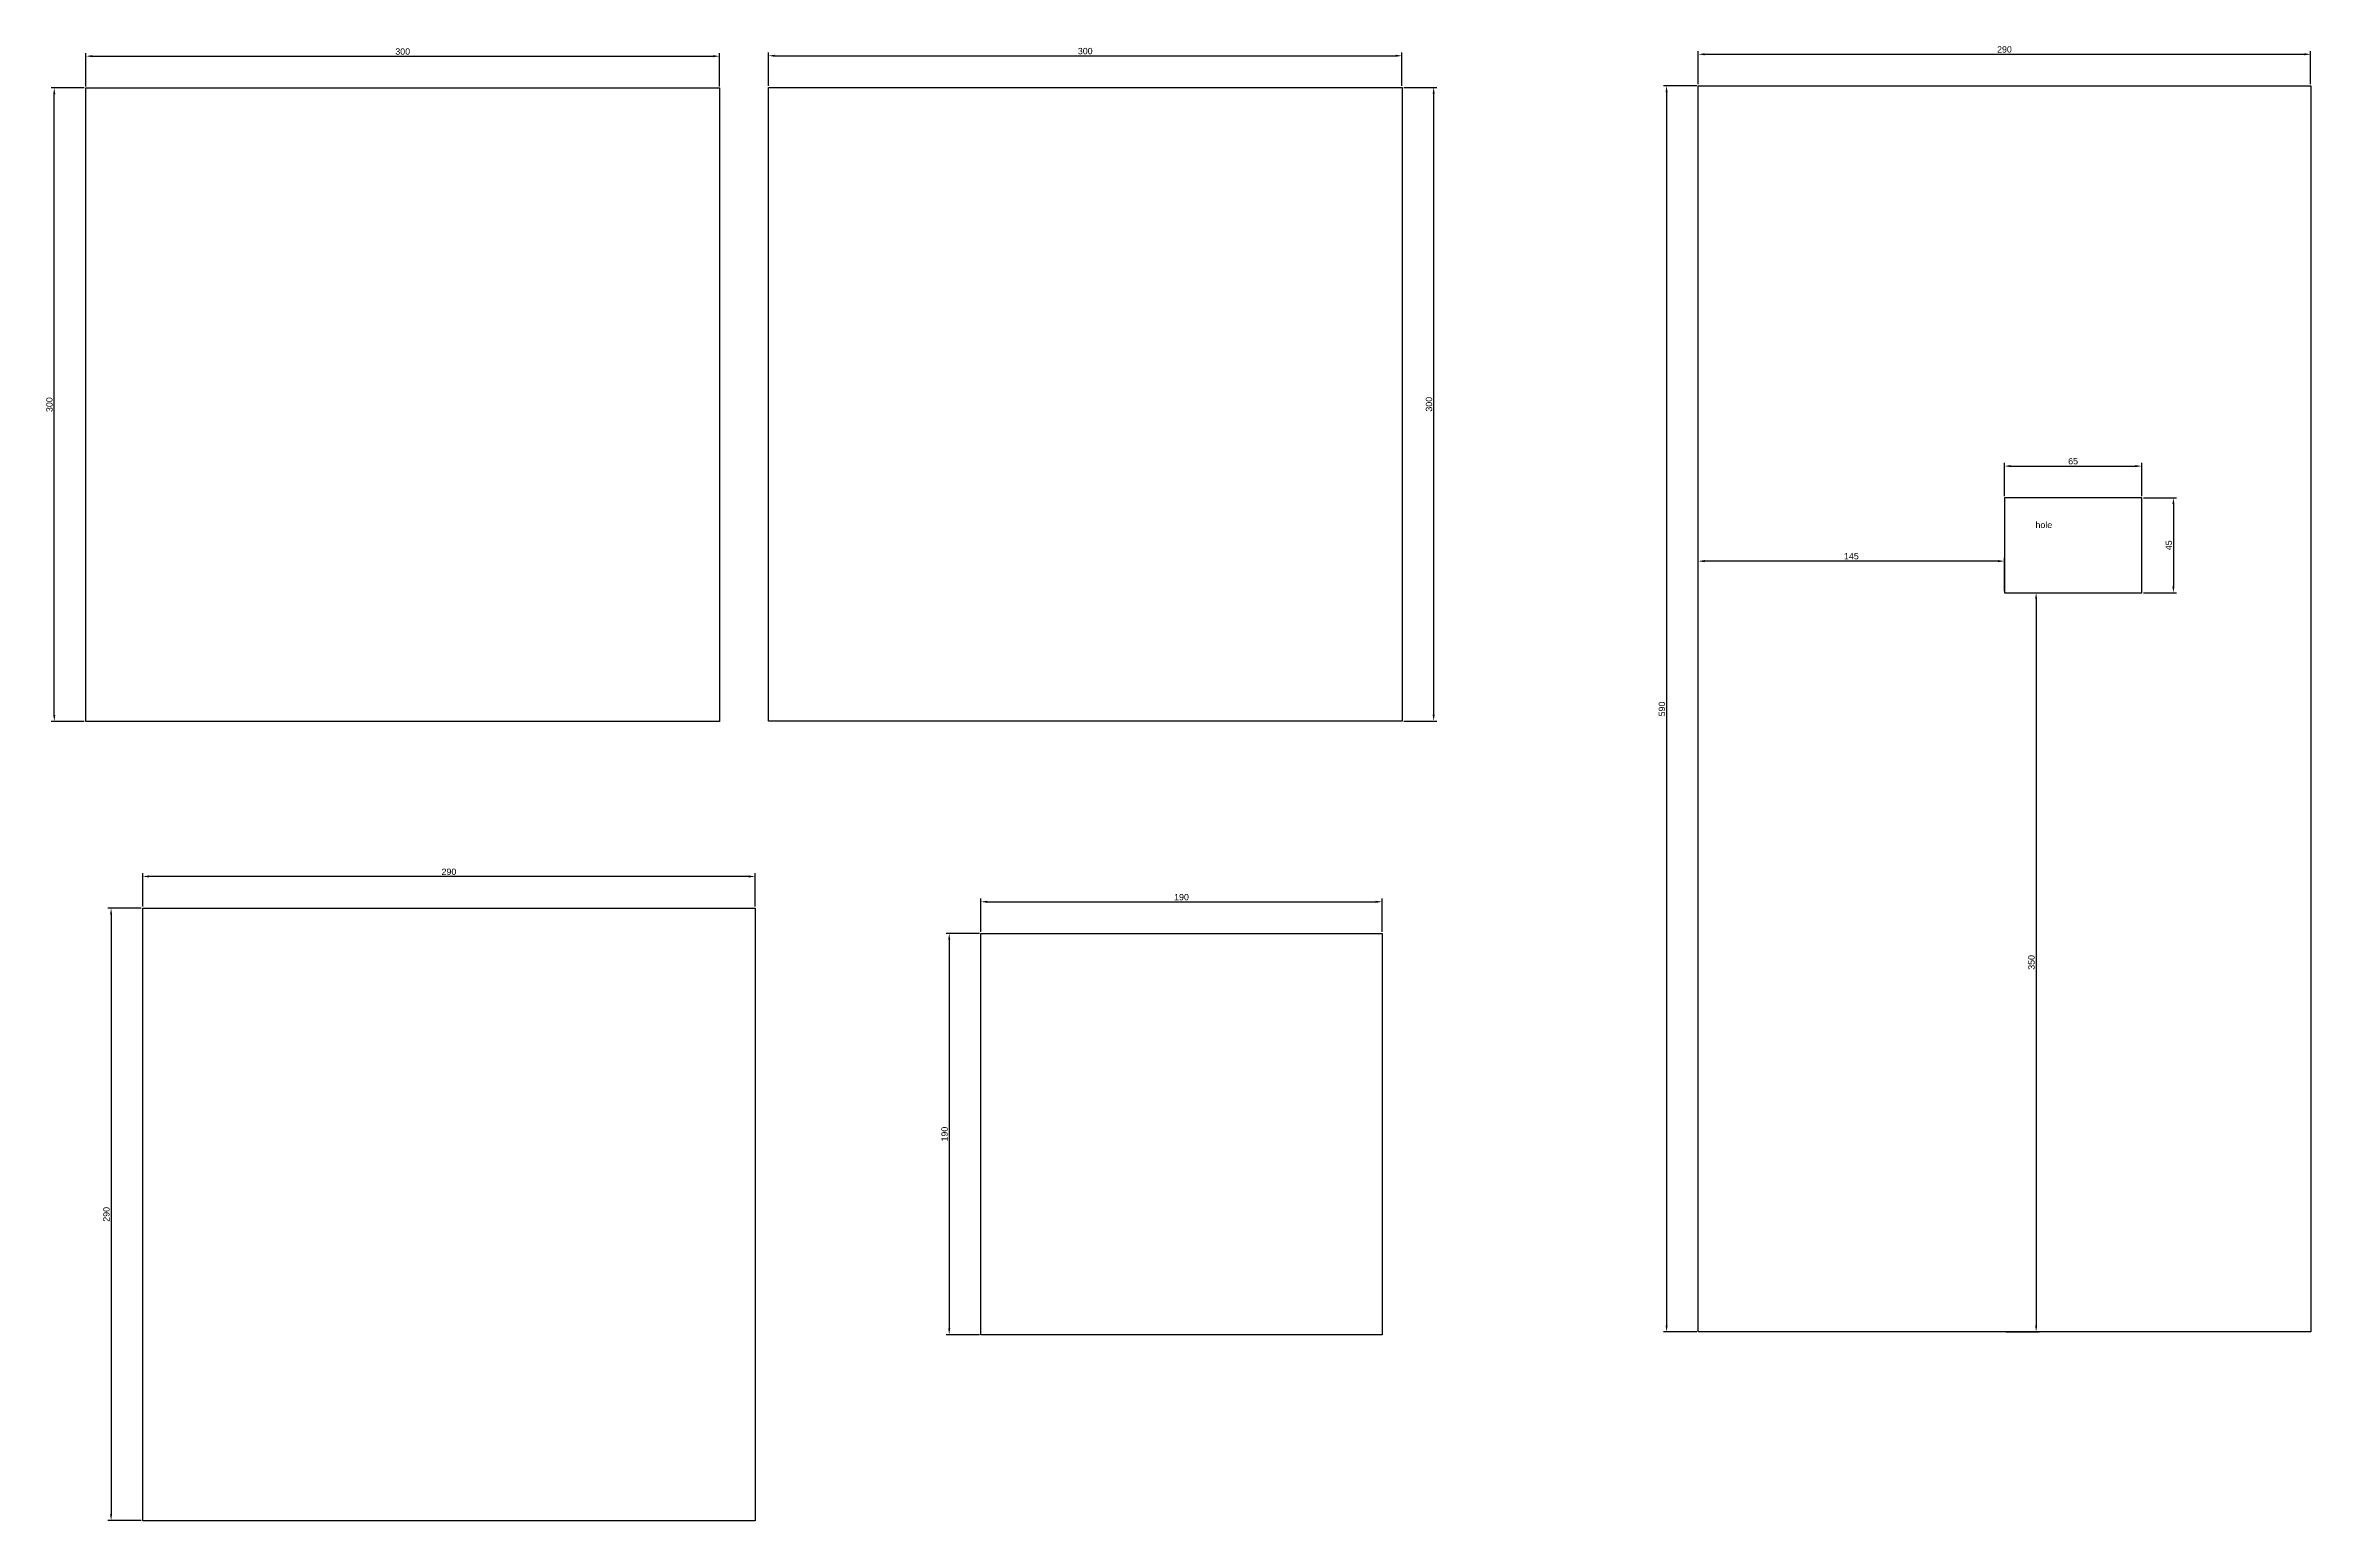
# Model space of a CAD drawing. Header units: millimetres. Extents: x 773 to 2969, y 851 to 1549.
# Drawn here: x 773 to 1846, y 851 to 1549 of the extents above; entities that cross this region are included whole.
import ezdxf

# ---------------------------------------------------------------- set-up
doc = ezdxf.new("R2010")
doc.units = ezdxf.units.MM
doc.styles.add('Arial_3', font='Arial Unicode MS.ttf', dxfattribs={"height": 3})
doc.styles.get("Standard").update_dxf_attribs({"font": 'Arial Unicode MS.ttf'})
doc.dimstyles.new('Decimal-3', dxfattribs={"dimscale": 1.2, "dimtxt": 2.5, "dimasz": 2.5, "dimexe": 1.25, "dimexo": 0.625, "dimtad": 1, "dimtxsty": 'Standard', "dimcen": 2.5, "dimadec": 0, "dimazin": 0, "dimtfac": 1, "dimtmove": 0, "dimatfit": 3, "dimfxl": 1, "dimarcsym": 0})

# ---------------------------------------------------------------- blocks, each defined once
blk = doc.blocks.new('*D17')
at = {"color": 0, "lineweight": -2, "transparency": 16777216}
for p, q in [((1216.1, 1129.3), (1216.1, 1145.1)), ((1219.1, 1143.6), (1403.1, 1143.6)), ((1406.1, 1129.3), (1406.1, 1145.1))]:
    blk.add_line(p, q, dxfattribs=at)
at = {"color": 0, "transparency": 16777216}
for points in [[(1219.1, 1144.1), (1219.1, 1143.1), (1216.1, 1143.6)], [(1403.1, 1144.1), (1403.1, 1143.1), (1406.1, 1143.6)]]:
    blk.add_solid(points, dxfattribs=at)
at = {"layer": 'Defpoints', "color": 0, "transparency": 16777216}
for p in [(1406.1, 1143.6), (1216.1, 1128.6), (1406.1, 1128.6)]:
    blk.add_point(p, dxfattribs=at)
at = {"color": 0, "transparency": 16777216, "insert": (1311.1, 1145.8), "char_height": 3, "attachment_point": 5}
blk.add_mtext('190', dxfattribs=at)
blk = doc.blocks.new('*D18')
at = {"color": 0, "lineweight": -2, "transparency": 16777216}
for p, q in [((1215.4, 1128.6), (1199.6, 1128.6)), ((1201.1, 1125.6), (1201.1, 941.6)), ((1215.4, 938.6), (1199.6, 938.6))]:
    blk.add_line(p, q, dxfattribs=at)
at = {"color": 0, "transparency": 16777216}
for points in [[(1200.6, 1125.6), (1201.6, 1125.6), (1201.1, 1128.6)], [(1200.6, 941.6), (1201.6, 941.6), (1201.1, 938.6)]]:
    blk.add_solid(points, dxfattribs=at)
at = {"layer": 'Defpoints', "color": 0, "transparency": 16777216}
for p in [(1216.1, 1128.6), (1201.1, 938.6), (1216.1, 938.6)]:
    blk.add_point(p, dxfattribs=at)
at = {"color": 0, "transparency": 16777216, "insert": (1198.9, 1033.6), "char_height": 3, "attachment_point": 5, "rotation": 90}
blk.add_mtext('190', dxfattribs=at)
blk = doc.blocks.new('*D19')
at = {"color": 0, "lineweight": -2, "transparency": 16777216}
for p, q in [((819.2, 1141.3), (819.2, 1157.1)), ((1106.2, 1155.6), (822.2, 1155.6)), ((1109.2, 1141.3), (1109.2, 1157.1))]:
    blk.add_line(p, q, dxfattribs=at)
at = {"color": 0, "transparency": 16777216}
for points in [[(822.2, 1156.1), (822.2, 1155.1), (819.2, 1155.6)], [(1106.2, 1156.1), (1106.2, 1155.1), (1109.2, 1155.6)]]:
    blk.add_solid(points, dxfattribs=at)
at = {"layer": 'Defpoints', "color": 0, "transparency": 16777216}
for p in [(819.2, 1155.6), (819.2, 1140.6), (1109.2, 1140.6)]:
    blk.add_point(p, dxfattribs=at)
at = {"color": 0, "transparency": 16777216, "insert": (964.2, 1157.8), "char_height": 3, "attachment_point": 5}
blk.add_mtext('290', dxfattribs=at)
blk = doc.blocks.new('*D20')
at = {"color": 0, "lineweight": -2, "transparency": 16777216}
for p, q in [((818.5, 1140.6), (802.7, 1140.6)), ((804.2, 1137.6), (804.2, 853.6)), ((818.5, 850.6), (802.7, 850.6))]:
    blk.add_line(p, q, dxfattribs=at)
at = {"color": 0, "transparency": 16777216}
for points in [[(803.7, 1137.6), (804.7, 1137.6), (804.2, 1140.6)], [(803.7, 853.6), (804.7, 853.6), (804.2, 850.6)]]:
    blk.add_solid(points, dxfattribs=at)
at = {"layer": 'Defpoints', "color": 0, "transparency": 16777216}
for p in [(819.2, 1140.6), (804.2, 850.6), (819.2, 850.6)]:
    blk.add_point(p, dxfattribs=at)
at = {"color": 0, "transparency": 16777216, "insert": (802, 995.6), "char_height": 3, "attachment_point": 5, "rotation": 90}
blk.add_mtext('290', dxfattribs=at)
blk = doc.blocks.new('*D21')
at = {"color": 0, "lineweight": -2, "transparency": 16777216}
for p, q in [((1115.5, 1529.9), (1115.5, 1545.7)), ((1415.5, 1529.9), (1415.5, 1545.7)), ((1118.5, 1544.2), (1412.5, 1544.2))]:
    blk.add_line(p, q, dxfattribs=at)
at = {"color": 0, "transparency": 16777216}
for points in [[(1118.5, 1544.7), (1118.5, 1543.7), (1115.5, 1544.2)], [(1412.5, 1544.7), (1412.5, 1543.7), (1415.5, 1544.2)]]:
    blk.add_solid(points, dxfattribs=at)
at = {"layer": 'Defpoints', "color": 0, "transparency": 16777216}
for p in [(1415.5, 1544.2), (1115.5, 1529.2), (1415.5, 1529.2)]:
    blk.add_point(p, dxfattribs=at)
at = {"color": 0, "transparency": 16777216, "insert": (1265.5, 1546.4), "char_height": 3, "attachment_point": 5}
blk.add_mtext('300', dxfattribs=at)
blk = doc.blocks.new('*D22')
at = {"color": 0, "lineweight": -2, "transparency": 16777216}
for p, q in [((1416.3, 1529.2), (1432, 1529.2)), ((1430.5, 1526.2), (1430.5, 1232.2)), ((1416.3, 1229.2), (1432, 1229.2))]:
    blk.add_line(p, q, dxfattribs=at)
at = {"color": 0, "transparency": 16777216}
for points in [[(1430, 1526.2), (1431, 1526.2), (1430.5, 1529.2)], [(1430, 1232.2), (1431, 1232.2), (1430.5, 1229.2)]]:
    blk.add_solid(points, dxfattribs=at)
at = {"layer": 'Defpoints', "color": 0, "transparency": 16777216}
for p in [(1415.5, 1529.2), (1415.5, 1229.2), (1430.5, 1229.2)]:
    blk.add_point(p, dxfattribs=at)
at = {"color": 0, "transparency": 16777216, "insert": (1428.3, 1379.2), "char_height": 3, "attachment_point": 5, "rotation": 90}
blk.add_mtext('300', dxfattribs=at)
blk = doc.blocks.new('*D29')
at = {"color": 0, "lineweight": -2, "transparency": 16777216}
for p, q in [((1700.8, 1335.7), (1700.8, 1351.4)), ((1703.8, 1349.9), (1762.8, 1349.9)), ((1765.8, 1335.7), (1765.8, 1351.4))]:
    blk.add_line(p, q, dxfattribs=at)
at = {"color": 0, "transparency": 16777216}
for points in [[(1703.8, 1350.4), (1703.8, 1349.4), (1700.8, 1349.9)], [(1762.8, 1350.4), (1762.8, 1349.4), (1765.8, 1349.9)]]:
    blk.add_solid(points, dxfattribs=at)
at = {"layer": 'Defpoints', "color": 0, "transparency": 16777216}
for p in [(1765.8, 1349.9), (1700.8, 1334.9), (1765.8, 1334.9)]:
    blk.add_point(p, dxfattribs=at)
at = {"color": 0, "transparency": 16777216, "insert": (1733.3, 1352.2), "char_height": 3, "attachment_point": 5}
blk.add_mtext('65', dxfattribs=at)
blk = doc.blocks.new('*D30')
at = {"color": 0, "lineweight": -2, "transparency": 16777216}
for p, q in [((1766.6, 1334.9), (1782.3, 1334.9)), ((1780.8, 1331.9), (1780.8, 1292.9)), ((1766.6, 1289.9), (1782.3, 1289.9))]:
    blk.add_line(p, q, dxfattribs=at)
at = {"color": 0, "transparency": 16777216}
for points in [[(1780.3, 1331.9), (1781.3, 1331.9), (1780.8, 1334.9)], [(1780.3, 1292.9), (1781.3, 1292.9), (1780.8, 1289.9)]]:
    blk.add_solid(points, dxfattribs=at)
at = {"layer": 'Defpoints', "color": 0, "transparency": 16777216}
for p in [(1765.8, 1334.9), (1765.8, 1289.9), (1780.8, 1289.9)]:
    blk.add_point(p, dxfattribs=at)
at = {"color": 0, "transparency": 16777216, "insert": (1778.6, 1312.4), "char_height": 3, "attachment_point": 5, "rotation": 90}
blk.add_mtext('45', dxfattribs=at)
blk = doc.blocks.new('*D31')
at = {"color": 0, "lineweight": -2, "transparency": 16777216}
for p, q in [((1555.8, 1290.7), (1555.8, 1306.4)), ((1697.8, 1304.9), (1558.8, 1304.9)), ((1700.8, 1290.7), (1700.8, 1306.4))]:
    blk.add_line(p, q, dxfattribs=at)
at = {"color": 0, "transparency": 16777216}
for points in [[(1558.8, 1305.4), (1558.8, 1304.4), (1555.8, 1304.9)], [(1697.8, 1305.4), (1697.8, 1304.4), (1700.8, 1304.9)]]:
    blk.add_solid(points, dxfattribs=at)
at = {"layer": 'Defpoints', "color": 0, "transparency": 16777216}
for p in [(1555.8, 1304.9), (1555.8, 1289.9), (1700.8, 1289.9)]:
    blk.add_point(p, dxfattribs=at)
at = {"color": 0, "transparency": 16777216, "insert": (1628.3, 1307.2), "char_height": 3, "attachment_point": 5}
blk.add_mtext('145', dxfattribs=at)
blk = doc.blocks.new('*D32')
at = {"color": 0, "lineweight": -2, "transparency": 16777216}
for p, q in [((1701.6, 1289.9), (1717.3, 1289.9)), ((1715.8, 1286.9), (1715.8, 942.9)), ((1701.6, 939.9), (1717.3, 939.9))]:
    blk.add_line(p, q, dxfattribs=at)
at = {"color": 0, "transparency": 16777216}
for points in [[(1715.3, 1286.9), (1716.3, 1286.9), (1715.8, 1289.9)], [(1715.3, 942.9), (1716.3, 942.9), (1715.8, 939.9)]]:
    blk.add_solid(points, dxfattribs=at)
at = {"layer": 'Defpoints', "color": 0, "transparency": 16777216}
for p in [(1700.8, 1289.9), (1700.8, 939.9), (1715.8, 939.9)]:
    blk.add_point(p, dxfattribs=at)
at = {"color": 0, "transparency": 16777216, "insert": (1713.6, 1114.9), "char_height": 3, "attachment_point": 5, "rotation": 90}
blk.add_mtext('350', dxfattribs=at)
blk = doc.blocks.new('*D40')
at = {"color": 0, "lineweight": -2, "transparency": 16777216}
for p, q in [((1555.8, 1530.7), (1555.8, 1546.4)), ((1558.8, 1544.9), (1842.8, 1544.9)), ((1845.8, 1530.7), (1845.8, 1546.4))]:
    blk.add_line(p, q, dxfattribs=at)
at = {"color": 0, "transparency": 16777216}
for points in [[(1558.8, 1545.4), (1558.8, 1544.4), (1555.8, 1544.9)], [(1842.8, 1545.4), (1842.8, 1544.4), (1845.8, 1544.9)]]:
    blk.add_solid(points, dxfattribs=at)
at = {"layer": 'Defpoints', "color": 0, "transparency": 16777216}
for p in [(1845.8, 1544.9), (1555.8, 1529.9), (1845.8, 1529.9)]:
    blk.add_point(p, dxfattribs=at)
at = {"color": 0, "transparency": 16777216, "insert": (1700.8, 1547.2), "char_height": 3, "attachment_point": 5}
blk.add_mtext('290', dxfattribs=at)
blk = doc.blocks.new('*D41')
at = {"color": 0, "lineweight": -2, "transparency": 16777216}
for p, q in [((1555.1, 1529.9), (1539.3, 1529.9)), ((1540.8, 1526.9), (1540.8, 942.9)), ((1555.1, 939.9), (1539.3, 939.9))]:
    blk.add_line(p, q, dxfattribs=at)
at = {"color": 0, "transparency": 16777216}
for points in [[(1540.3, 1526.9), (1541.3, 1526.9), (1540.8, 1529.9)], [(1540.3, 942.9), (1541.3, 942.9), (1540.8, 939.9)]]:
    blk.add_solid(points, dxfattribs=at)
at = {"layer": 'Defpoints', "color": 0, "transparency": 16777216}
for p in [(1555.8, 1529.9), (1540.8, 939.9), (1555.8, 939.9)]:
    blk.add_point(p, dxfattribs=at)
at = {"color": 0, "transparency": 16777216, "insert": (1538.6, 1234.9), "char_height": 3, "attachment_point": 5, "rotation": 90}
blk.add_mtext('590', dxfattribs=at)
blk = doc.blocks.new('*D44')
at = {"color": 0, "lineweight": -2, "transparency": 16777216}
for p, q in [((792.3, 1529.7), (792.3, 1545.5)), ((1092.3, 1529.7), (1092.3, 1545.5)), ((795.3, 1544), (1089.3, 1544))]:
    blk.add_line(p, q, dxfattribs=at)
at = {"color": 0, "transparency": 16777216}
for points in [[(795.3, 1544.5), (795.3, 1543.5), (792.3, 1544)], [(1089.3, 1544.5), (1089.3, 1543.5), (1092.3, 1544)]]:
    blk.add_solid(points, dxfattribs=at)
at = {"layer": 'Defpoints', "color": 0, "transparency": 16777216}
for p in [(1092.3, 1544), (792.3, 1529), (1092.3, 1529)]:
    blk.add_point(p, dxfattribs=at)
at = {"color": 0, "transparency": 16777216, "insert": (942.3, 1546.2), "char_height": 3, "attachment_point": 5}
blk.add_mtext('300', dxfattribs=at)
blk = doc.blocks.new('*D45')
at = {"color": 0, "lineweight": -2, "transparency": 16777216}
for p, q in [((791.5, 1529), (775.8, 1529)), ((777.3, 1232), (777.3, 1526)), ((791.5, 1229), (775.8, 1229))]:
    blk.add_line(p, q, dxfattribs=at)
at = {"color": 0, "transparency": 16777216}
for points in [[(776.8, 1526), (777.8, 1526), (777.3, 1529)], [(776.8, 1232), (777.8, 1232), (777.3, 1229)]]:
    blk.add_solid(points, dxfattribs=at)
at = {"layer": 'Defpoints', "color": 0, "transparency": 16777216}
for p in [(777.3, 1529), (792.3, 1529), (792.3, 1229)]:
    blk.add_point(p, dxfattribs=at)
at = {"color": 0, "transparency": 16777216, "insert": (775, 1379), "char_height": 3, "attachment_point": 5, "rotation": 90}
blk.add_mtext('300', dxfattribs=at)

msp = doc.modelspace()

# ---------------------------------------------------------------- linework, layer by layer
for points in [[(792.273, 1528.953), (1092.273, 1528.953), (1092.273, 1228.953), (792.273, 1228.953)], [(1115.522, 1529.174), (1415.522, 1529.174), (1415.522, 1229.174), (1115.522, 1229.174)], [(1555.814, 1529.93), (1845.814, 1529.93), (1845.814, 939.93), (1555.814, 939.93)], [(1700.814, 1289.93), (1765.814, 1289.93), (1765.814, 1334.93), (1700.814, 1334.93)], [(819.226, 1140.551), (1109.226, 1140.551), (1109.226, 850.551), (819.226, 850.551)], [(1216.12, 1128.594), (1406.12, 1128.594), (1406.12, 938.594), (1216.12, 938.594)]]:
    msp.add_lwpolyline(points, close=True)

# ---------------------------------------------------------------- texts
at = {"insert": (1715.492, 1323.567), "char_height": 3, "attachment_point": 1, "style": 'Arial_3'}
msp.add_mtext_dynamic_manual_height_columns('hole', width=31.2133, gutter_width=15, heights=[0], dxfattribs=at)

# ---------------------------------------------------------------- dimensions: what is measured, and where the dimension line sits
for base, p1, p2, picture, middle in [((1092.273, 1543.953), (792.273, 1528.953), (1092.273, 1528.953), '*D44', (942.273, 1546.203)), ((1415.522, 1544.174), (1115.522, 1529.174), (1415.522, 1529.174), '*D21', (1265.522, 1546.424)), ((1845.814, 1544.93), (1555.814, 1529.93), (1845.814, 1529.93), '*D40', (1700.814, 1547.18)), ((1765.814, 1349.93), (1700.814, 1334.93), (1765.814, 1334.93), '*D29', (1733.314, 1352.18)), ((1555.814, 1304.93), (1700.814, 1289.93), (1555.814, 1289.93), '*D31', (1628.314, 1307.18)), ((819.226, 1155.551), (1109.226, 1140.551), (819.226, 1140.551), '*D19', (964.226, 1157.801)), ((1406.12, 1143.594), (1216.12, 1128.594), (1406.12, 1128.594), '*D17', (1311.12, 1145.844))]:
    dim = msp.add_linear_dim(base=base, p1=p1, p2=p2, dimstyle='Decimal-3')
    dim.commit()
    dim.dimension.update_dxf_attribs({"geometry": picture, "text_midpoint": middle})
for base, p1, p2, picture, middle in [((777.273, 1528.953), (792.273, 1228.953), (792.273, 1528.953), '*D45', (775.023, 1378.953)), ((1430.522, 1229.174), (1415.522, 1529.174), (1415.522, 1229.174), '*D22', (1428.272, 1379.174)), ((1540.814, 939.93), (1555.814, 1529.93), (1555.814, 939.93), '*D41', (1538.564, 1234.93)), ((1780.814, 1289.93), (1765.814, 1334.93), (1765.814, 1289.93), '*D30', (1778.564, 1312.43)), ((1715.814, 939.93), (1700.814, 1289.93), (1700.814, 939.93), '*D32', (1713.564, 1114.93)), ((804.226, 850.551), (819.226, 1140.551), (819.226, 850.551), '*D20', (801.976, 995.551)), ((1201.12, 938.594), (1216.12, 1128.594), (1216.12, 938.594), '*D18', (1198.87, 1033.594))]:
    dim = msp.add_linear_dim(base=base, p1=p1, p2=p2, angle=90, dimstyle='Decimal-3')
    dim.commit()
    dim.dimension.update_dxf_attribs({"geometry": picture, "text_midpoint": middle})

doc.saveas('drawing.dxf')
